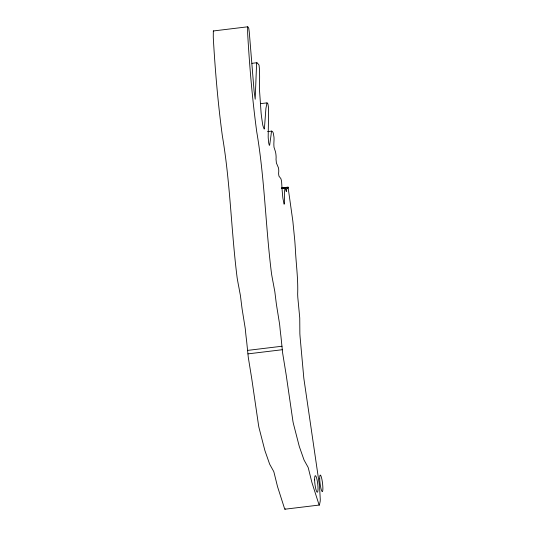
<?xml version="1.0" encoding="UTF-8"?>
<svg xmlns="http://www.w3.org/2000/svg" width="536" height="536" viewBox="0 0 536 536"><rect width="100%" height="100%" fill="white"/><g stroke="black" fill="none" stroke-linecap="round" stroke-linejoin="round"><path stroke-width="0.8" d="M285.353 508.825L285.065 509.18A9.454 1.568 83.1 0 1 284.723 509.1L277.655 487.03A25.467 4.228 83.1 0 1 277.3 485.723L274.043 472.538A8.248 1.373 83.1 0 0 273.675 471.385L269.668 464.189L265.005 450.87A9.715 1.615 83.1 0 1 264.771 450.079L258.955 427.493A13.286 2.211 83.1 0 1 258.58 425.557L251.813 379.12A30.478 5.065 83.1 0 0 251.471 376.989L248.289 357.385L246.567 340.541A44.093 7.323 83.1 0 1 246.285 338.31A44.917 7.464 83.1 0 1 246.031 336.159L245.883 334.859A27.075 4.496 83.1 0 1 245.716 333.198L245.374 329.72A20.006 3.323 83.1 0 0 245.18 328.059L242.145 309.239A25.788 4.288 83.1 0 1 241.689 305.781L240.47 295.979A8.63 1.434 83.1 0 0 240.316 295.055L239.86 292.656A31.008 5.152 83.1 0 1 239.632 291.45L239.116 288.589A28.073 4.663 83.1 0 0 238.868 287.289L238.513 285.467A30.606 5.085 83.1 0 1 238.312 284.455L237.394 279.363A17.809 2.961 83.1 0 1 237.12 277.641C231.19 230.574 230.346 182.944 222.386 136.104C218.052 104.145 215.298 71.978 213.402 39.785A58.9 9.782 83.1 0 1 213.274 37.024L213.328 30.967L247.746 26.8A4.992 0.831 83.1 0 1 247.873 26.86A4.73 0.784 83.1 0 1 247.947 26.941L248.758 28.274L249.267 32.026L254.077 90.979L255.196 99.24L256.543 64.863L256.744 62.853L257.26 62.926A18.325 3.042 83.1 0 1 257.461 63.148L259.029 65.044L259.384 68.34A29.018 4.817 83.1 0 1 259.444 69.579L259.518 71.516A51.047 8.482 83.1 0 1 259.612 75.797A44.589 7.41 83.1 0 1 259.618 77.8L259.511 88.373A27.443 4.556 83.1 0 0 259.565 90.993L261.106 112.969A27.631 4.59 83.1 0 0 261.508 116.627L262.687 124.667A5.534 0.918 83.1 0 0 262.908 125.659L264.094 129.022A5.166 0.858 83.1 0 0 264.261 128.982A4.744 0.791 83.1 0 0 264.402 128.727L265.903 108.473L267.008 102.925L267.765 103.582A4.469 0.744 83.1 0 1 267.98 104.259L268.382 106.691A15.718 2.613 83.1 0 1 268.462 107.575L268.563 108.962A8.898 1.481 83.1 0 1 268.61 110.088L268.181 137.082A6.218 1.032 83.1 0 0 268.275 138.482L268.59 141.953A6.854 1.139 83.1 0 0 268.69 142.978L269.293 145.303A6.271 1.045 83.1 0 0 269.467 145.29L269.507 145.256A5.146 0.858 83.1 0 0 269.709 144.774L271.095 134.717A59.248 9.842 83.1 0 1 271.203 133.625L271.31 132.754A22.271 3.698 83.1 0 1 271.41 132.044L271.605 131.253A4.59 0.764 83.1 0 1 271.745 131.079L272.549 131.615A9.909 1.648 83.1 0 1 272.744 131.93L273.085 132.626A31.122 5.172 83.1 0 1 273.273 133.055L273.963 137.069A16.174 2.687 83.1 0 1 273.997 137.745L274.037 138.837A4.75 0.791 83.1 0 1 274.037 139.38L274.017 140.07A26.78 4.449 83.1 0 1 273.97 141.122A17.192 2.854 83.1 0 1 273.95 141.464L273.863 143.561A19.973 3.317 83.1 0 0 273.863 144.928L274.003 147.226L275.511 151.889A6.439 1.072 83.1 0 1 275.739 153.155A6.727 1.119 83.1 0 1 275.832 153.745L275.94 154.576A4.496 0.75 83.1 0 1 276.04 155.641L276.087 156.425A6.218 1.032 83.1 0 1 276.114 157.839L276.06 158.723A3.665 0.61 83.1 0 1 276.007 159.085L276.435 163.239A8.502 1.414 83.1 0 0 276.69 163.668L278.472 167.875A2.043 0.342 83.1 0 1 278.579 168.498L278.72 169.946A4.322 0.717 83.1 0 1 278.747 170.662L278.754 171.105A5.641 0.938 83.1 0 1 278.733 171.848L278.646 172.78A3.497 0.583 83.1 0 0 278.626 173.141A4.033 0.67 83.1 0 0 278.633 174.086L278.948 176.136L280.14 177.671A40.133 6.667 83.1 0 0 280.321 177.892L280.77 178.501A21.172 3.518 83.1 0 0 280.924 178.743L281.561 181.101L282.05 188.813A29.386 4.884 83.1 0 0 282.204 190.896L282.559 194.916A80.849 13.434 83.1 0 0 282.861 197.978L284.053 204.196A3.792 0.63 83.1 0 0 284.187 204.189A3.524 0.583 83.1 0 0 284.294 203.995L284.529 200.39A21.869 3.631 83.1 0 0 284.502 198.233A20.1 3.337 83.1 0 0 284.475 197.342L284.375 193.677A10.238 1.702 83.1 0 1 284.422 192.444L284.442 192.19A8.489 1.414 83.1 0 1 284.509 191.58L284.623 190.876A9.239 1.534 83.1 0 0 284.683 190.474L284.877 188.659A4.918 0.817 83.1 0 1 284.951 188.35L285.105 188.076A2.224 0.369 83.1 0 1 285.219 188.129L285.427 188.545A4.636 0.77 83.1 0 1 285.762 189.697A4.228 0.704 83.1 0 1 285.842 190.046L286.244 191.453A2.848 0.476 83.1 0 0 286.378 191.58L286.586 187.634L287.678 188.806L288.053 187.131L292.844 221.1L294.8 240.811A98.691 16.395 83.1 0 1 295.39 249.481C296.127 264.422 298.23 279.149 297.661 294.143A31.041 5.159 83.1 0 0 297.815 297.554L299.751 317.975L299.865 333.7A37.098 6.164 83.1 0 0 300.1 337.05L303.832 378.309L319.503 485.683L320.28 499.572A20.978 3.484 83.1 0 1 320.186 501.354L319.436 505.019A9.454 1.568 83.1 0 1 319.101 504.939L312.026 482.862A25.467 4.228 83.1 0 1 311.677 481.563L308.414 468.37A8.248 1.373 83.1 0 0 308.053 467.225L304.046 460.022L299.376 446.709A9.715 1.615 83.1 0 1 299.148 445.918L293.333 423.326A13.286 2.211 83.1 0 1 292.951 421.397L286.19 374.952A30.478 5.065 83.1 0 0 285.849 372.828L282.666 353.224L280.938 336.374A44.093 7.323 83.1 0 1 280.656 334.142A44.917 7.464 83.1 0 1 280.402 331.998L280.261 330.692A27.075 4.496 83.1 0 1 280.094 329.037L279.752 325.56A20.006 3.323 83.1 0 0 279.558 323.898L276.522 305.071A25.788 4.288 83.1 0 1 276.06 301.621L274.847 291.819A8.63 1.434 83.1 0 0 274.687 290.887L274.231 288.489A31.008 5.152 83.1 0 1 274.01 287.289L273.487 284.422A28.073 4.663 83.1 0 0 273.246 283.122L272.884 281.306A30.606 5.085 83.1 0 1 272.69 280.288L271.765 275.203A17.809 2.961 83.1 0 1 271.497 273.481C265.561 226.413 264.717 178.783 256.757 131.943C252.423 99.977 249.669 67.811 247.779 35.617A58.9 9.782 83.1 0 1 247.652 32.857L247.659 26.82M251.947 63.328L256.858 62.732M260.523 103.656L267.069 102.865M267.605 131.615L271.692 131.119M281.507 187.928L288.053 187.131M281.842 188.17L286.753 187.58M281.869 188.471L285.145 188.076M247.652 350.39L282.023 346.229M247.934 353.881L282.311 349.72M284.958 509.2L319.329 505.039M213.328 30.967L213.368 30.961A4.992 0.831 83.1 0 1 213.495 31.028A4.73 0.784 83.1 0 1 213.569 31.108L213.757 31.363M319.711 478.923A8.368 1.233 83 0 0 322.25 491.619A8.368 1.233 83 0 0 321.915 479.398A8.368 1.233 83 0 0 319.711 478.923M314.625 479.901A8.375 1.394 83.1 0 0 317.325 492.236A8.375 1.394 83.1 0 0 317.017 479.633A8.375 1.394 83.1 0 0 314.625 479.901"/></g></svg>
